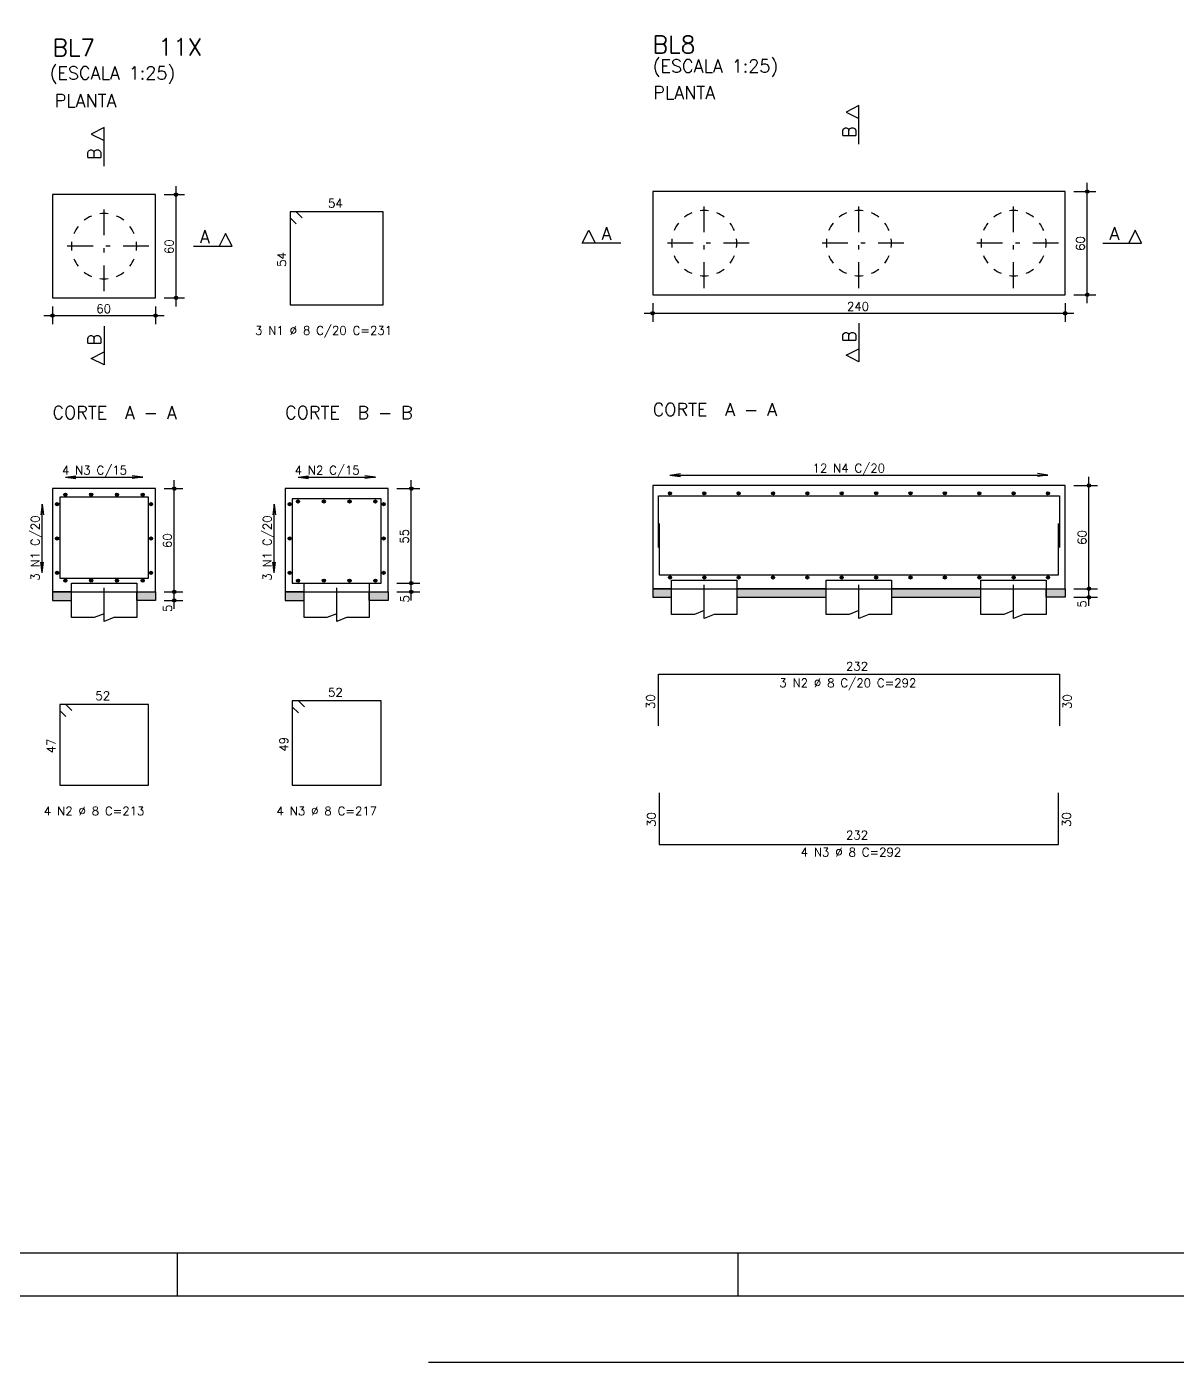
# Model space of a CAD drawing. Extents: x -37 to 86, y -2 to 60.
# Drawn here: x -8.6 to 18.18, y -2.05 to 29.02 of the extents above; entities that cross this region are included whole.
import ezdxf

# ---------------------------------------------------------------- set-up
doc = ezdxf.new("R2010")
doc.units = 0
doc.header["$MEASUREMENT"] = 0
doc.linetypes.add('ESTILO_TQS_0003', pattern=[1.25, 0.6, -0.3, 0.05, -0.3])
doc.linetypes.add('HIDDEN', pattern=[0.375, 0.25, -0.125])
doc.layers.get('Defpoints').update_dxf_attribs({"linetype": 'CONTINUOUS'})
for name, color, linetype in [('ARQ_FOLHA', 7, 'CONTINUOUS'), ('PENA_01', 1, 'CONTINUOUS'), ('PENA_02', 2, 'CONTINUOUS'), ('PENA_03', 3, 'CONTINUOUS'), ('PENA_05', 5, 'CONTINUOUS'), ('PENA_06', 6, 'CONTINUOUS'), ('PENA_11', 252, 'CONTINUOUS'), ('PENA_12', 9, 'CONTINUOUS')]:
    doc.layers.add(name, color=color, linetype=linetype)
doc.styles.get("Standard").update_dxf_attribs({"font": 'ROMANS.SHX'})

msp = doc.modelspace()

# ---------------------------------------------------------------- linework, layer by layer
at = {"layer": 'ARQ_FOLHA', "color": 1}
for p, q in [((-5.1, 0.5), (-5.1, -0.5)), ((7.95, 0.5), (7.95, -0.5))]:
    msp.add_line(p, q, dxfattribs=at)
for points in [[(-34.8, -0.5), (84.1, -0.5), (84.1, 58.9), (-34.8, 58.9)], [(-32.3, 0.5), (83.1, 0.5), (83.1, 57.9), (-32.3, 57.9)]]:
    msp.add_lwpolyline(points, close=True, dxfattribs=at)
at = {"layer": 'Defpoints', "color": 8, "linetype": 'HIDDEN', "ltscale": 100}
msp.add_lwpolyline([(-36.75, 60.45), (-36.75, -2.05), (86.05, -2.05), (86.05, 60.45)], close=True, dxfattribs=at)
at = {"layer": 'PENA_01', "linetype": 'Continuous'}
for p, q in [((-5.125, 22.517), (-5.125, 25.317)), ((15.77, 25.189), (16.284, 25.189)), ((16.084, 22.589), (16.084, 25.389)), ((-5.401, 25.117), (-4.925, 25.117)), ((-5.401, 22.717), (-4.925, 22.717)), ((15.77, 22.789), (16.284, 22.789)), ((-8.001, 22.517), (-8.001, 22.103)), ((-5.601, 22.517), (-5.601, 22.103)), ((5.97, 22.589), (5.97, 22.157)), ((15.57, 22.589), (15.57, 22.157)), ((-8.201, 22.303), (-5.401, 22.303)), ((5.77, 22.357), (15.77, 22.357)), ((-7.701, 18.545), (-5.901, 18.545)), ((-5.167, 15.677), (-5.167, 18.477)), ((-2.286, 18.545), (-0.486, 18.545)), ((0.351, 15.877), (0.351, 18.477)), ((6.37, 18.593), (15.17, 18.593)), ((15.77, 18.349), (16.323, 18.349)), ((16.123, 15.749), (16.123, 18.549)), ((-5.401, 18.277), (-4.967, 18.277)), ((0.014, 18.277), (0.551, 18.277)), ((-8.242, 16.317), (-8.242, 17.917)), ((-2.842, 16.317), (-2.842, 17.917)), ((0.351, 15.677), (0.351, 16.277)), ((-5.401, 15.877), (-4.967, 15.877)), ((-5.401, 15.877), (-4.967, 15.877)), ((-5.167, 15.477), (-5.167, 16.077)), ((0.014, 16.077), (0.551, 16.077)), ((0.014, 16.077), (0.551, 16.077)), ((0.014, 15.877), (0.551, 15.877)), ((15.77, 15.949), (16.323, 15.949)), ((15.77, 15.949), (16.323, 15.949)), ((16.123, 15.549), (16.123, 16.149)), ((-5.401, 15.677), (-4.967, 15.677)), ((15.77, 15.749), (16.323, 15.749))]:
    msp.add_line(p, q, dxfattribs=at)
at = {"layer": 'PENA_02', "linetype": 'Continuous'}
for p, q in [((-7.701, 18.545), (-7.454, 18.578)), ((-7.701, 18.545), (-7.454, 18.512)), ((-5.901, 18.545), (-6.149, 18.578)), ((-5.901, 18.545), (-6.149, 18.512)), ((-2.286, 18.545), (-2.039, 18.578)), ((-2.286, 18.545), (-2.039, 18.512)), ((-0.486, 18.545), (-0.734, 18.578)), ((-0.486, 18.545), (-0.734, 18.512)), ((6.37, 18.593), (6.618, 18.626)), ((6.37, 18.593), (6.618, 18.561)), ((15.17, 18.593), (14.923, 18.626)), ((15.17, 18.593), (14.923, 18.561)), ((-8.242, 17.917), (-8.274, 17.669)), ((-8.242, 17.917), (-8.209, 17.669)), ((-2.842, 17.917), (-2.875, 17.669)), ((-2.842, 17.917), (-2.81, 17.669)), ((-8.242, 16.317), (-8.274, 16.564)), ((-8.242, 16.317), (-8.209, 16.564)), ((-2.842, 16.317), (-2.875, 16.564)), ((-2.842, 16.317), (-2.81, 16.564))]:
    msp.add_line(p, q, dxfattribs=at)
for points in [[(-8.001, 15.677), (-7.561, 15.677), (-7.561, 15.877), (-8.001, 15.877), (-8.001, 15.677)], [(-5.601, 15.677), (-6.041, 15.677), (-6.041, 15.877), (-5.601, 15.877), (-5.601, 15.677)], [(-2.586, 15.677), (-2.146, 15.677), (-2.146, 15.877), (-2.586, 15.877), (-2.586, 15.677)], [(-0.186, 15.677), (-0.626, 15.677), (-0.626, 15.877), (-0.186, 15.877), (-0.186, 15.677)], [(5.97, 15.749), (6.41, 15.749), (6.41, 15.949), (5.97, 15.949), (5.97, 15.749)], [(7.93, 15.749), (10.01, 15.749), (10.01, 15.949), (7.93, 15.949), (7.93, 15.749)], [(11.53, 15.749), (13.61, 15.749), (13.61, 15.949), (11.53, 15.949), (11.53, 15.749)], [(15.57, 15.749), (15.13, 15.749), (15.13, 15.949), (15.57, 15.949), (15.57, 15.749)]]:
    msp.add_lwpolyline(points, dxfattribs=at)
for centre, radius in [((16.084, 25.189), 0.04), ((16.084, 25.189), 0.02), ((-5.125, 25.117), 0.04), ((-5.125, 25.117), 0.02), ((-5.125, 22.717), 0.04), ((-5.125, 22.717), 0.02), ((16.084, 22.789), 0.04), ((16.084, 22.789), 0.02), ((5.97, 22.357), 0.04), ((5.97, 22.357), 0.02), ((15.57, 22.357), 0.04), ((15.57, 22.357), 0.02), ((-8.001, 22.303), 0.04), ((-8.001, 22.303), 0.02), ((-5.601, 22.303), 0.04), ((-5.601, 22.303), 0.02), ((16.123, 18.349), 0.04), ((16.123, 18.349), 0.02), ((-5.167, 18.277), 0.04), ((-5.167, 18.277), 0.02), ((0.351, 18.277), 0.04), ((0.351, 18.277), 0.02), ((-5.167, 15.877), 0.04), ((-5.167, 15.877), 0.04), ((-5.167, 15.877), 0.02), ((-5.167, 15.877), 0.02), ((0.351, 16.077), 0.04), ((0.351, 16.077), 0.04), ((0.351, 15.877), 0.04), ((0.351, 16.077), 0.02), ((0.351, 16.077), 0.02), ((0.351, 15.877), 0.02), ((16.123, 15.949), 0.04), ((16.123, 15.949), 0.04), ((16.123, 15.949), 0.02), ((16.123, 15.949), 0.02), ((-5.167, 15.677), 0.04), ((-5.167, 15.677), 0.02), ((16.123, 15.749), 0.04), ((16.123, 15.749), 0.02)]:
    msp.add_circle(centre, radius, dxfattribs=at)
at = {"layer": 'PENA_03', "linetype": 'Continuous'}
for p, q in [((10.77, 27.189), (10.47, 27.039)), ((10.47, 27.039), (10.77, 26.889)), ((10.77, 26.289), (10.77, 27.189)), ((-6.801, 26.677), (-7.101, 26.527)), ((-7.101, 26.527), (-6.801, 26.377)), ((-6.801, 25.777), (-6.801, 26.677)), ((15.57, 25.189), (15.57, 25.189)), ((-5.601, 25.117), (-5.601, 25.117)), ((4.33, 23.989), (4.48, 24.289)), ((4.48, 24.289), (4.63, 23.989)), ((17.2, 24.289), (17.05, 23.989)), ((17.35, 23.989), (17.2, 24.289)), ((-3.971, 24.217), (-4.121, 23.917)), ((-3.821, 23.917), (-3.971, 24.217)), ((5.23, 23.989), (4.33, 23.989)), ((16.45, 23.989), (17.35, 23.989)), ((-4.721, 23.917), (-3.821, 23.917)), ((-8.001, 22.717), (-8.001, 22.717)), ((-5.601, 22.717), (-5.601, 22.717)), ((-5.601, 22.717), (-5.601, 22.717)), ((5.97, 22.789), (5.97, 22.789)), ((15.57, 22.789), (15.57, 22.789)), ((15.57, 22.789), (15.57, 22.789)), ((10.77, 22.129), (10.77, 21.229)), ((-6.801, 22.057), (-6.801, 21.157)), ((-7.101, 21.307), (-6.801, 21.457)), ((10.47, 21.379), (10.77, 21.529)), ((-6.801, 21.157), (-7.101, 21.307)), ((10.77, 21.229), (10.47, 21.379)), ((15.57, 18.349), (15.57, 18.349)), ((-7.701, 18.137), (-7.701, 18.137)), ((-5.901, 18.137), (-5.901, 18.137)), ((-5.601, 18.277), (-5.601, 18.277)), ((-0.186, 18.277), (-0.186, 18.277)), ((6.37, 18.169), (6.37, 18.169)), ((15.17, 18.169), (15.17, 18.169)), ((-7.893, 17.917), (-7.893, 17.917)), ((-2.478, 17.917), (-2.478, 17.917)), ((-2.286, 17.977), (-2.286, 17.977)), ((-0.486, 17.977), (-0.486, 17.977)), ((-7.893, 16.317), (-7.893, 16.317)), ((-2.478, 16.317), (-2.478, 16.317)), ((-5.601, 15.877), (-5.601, 15.877)), ((-5.601, 15.877), (-5.601, 15.877)), ((-0.186, 16.077), (-0.186, 16.077)), ((-0.186, 16.077), (-0.186, 16.077)), ((-0.186, 15.877), (-0.186, 15.877)), ((15.57, 15.949), (15.57, 15.949)), ((15.57, 15.949), (15.57, 15.949)), ((-5.601, 15.677), (-5.601, 15.677)), ((15.57, 15.749), (15.57, 15.749))]:
    msp.add_line(p, q, dxfattribs=at)
for points in [[(5.97, 22.789), (15.57, 22.789), (15.57, 25.189), (5.97, 25.189), (5.97, 22.789)], [(-8.001, 22.717), (-5.601, 22.717), (-5.601, 25.117), (-8.001, 25.117), (-8.001, 22.717)], [(5.97, 15.949), (15.57, 15.949), (15.57, 18.349), (5.97, 18.349), (5.97, 15.949)], [(-8.001, 15.877), (-5.601, 15.877), (-5.601, 18.277), (-8.001, 18.277), (-8.001, 15.877)], [(-2.586, 15.877), (-0.186, 15.877), (-0.186, 18.277), (-2.586, 18.277), (-2.586, 15.877)], [(-7.561, 15.877), (-7.561, 16.077), (-6.041, 16.077), (-6.041, 15.877)], [(-6.041, 15.877), (-6.041, 15.277), (-6.573, 15.277), (-6.801, 15.187), (-6.801, 15.367), (-7.029, 15.277), (-7.561, 15.277), (-7.561, 15.877)], [(-2.146, 15.877), (-2.146, 16.077), (-0.626, 16.077), (-0.626, 15.877)], [(-0.626, 15.877), (-0.626, 15.277), (-1.158, 15.277), (-1.386, 15.187), (-1.386, 15.367), (-1.614, 15.277), (-2.146, 15.277), (-2.146, 15.877)], [(6.41, 15.949), (6.41, 16.149), (7.93, 16.149), (7.93, 15.949)], [(7.93, 15.949), (7.93, 15.349), (7.398, 15.349), (7.17, 15.259), (7.17, 15.439), (6.942, 15.349), (6.41, 15.349), (6.41, 15.949)], [(10.01, 15.949), (10.01, 16.149), (11.53, 16.149), (11.53, 15.949)], [(11.53, 15.949), (11.53, 15.349), (10.998, 15.349), (10.77, 15.259), (10.77, 15.439), (10.542, 15.349), (10.01, 15.349), (10.01, 15.949)], [(13.61, 15.949), (13.61, 16.149), (15.13, 16.149), (15.13, 15.949)], [(15.13, 15.949), (15.13, 15.349), (14.598, 15.349), (14.37, 15.259), (14.37, 15.439), (14.142, 15.349), (13.61, 15.349), (13.61, 15.949)]]:
    msp.add_lwpolyline(points, dxfattribs=at)
for centre in [(-7.701, 18.137), (-7.101, 18.137), (-6.501, 18.137), (-5.901, 18.137), (6.37, 18.169), (7.17, 18.169), (7.97, 18.169), (8.77, 18.169), (9.57, 18.169), (10.37, 18.169), (11.17, 18.169), (11.97, 18.169), (12.77, 18.169), (13.57, 18.169), (14.37, 18.169), (15.17, 18.169), (-7.893, 17.917), (-5.709, 17.917), (-2.478, 17.917), (-2.286, 17.977), (-1.686, 17.977), (-1.086, 17.977), (-0.486, 17.977), (-0.294, 17.917), (-7.893, 17.117), (-5.709, 17.117), (-2.478, 17.117), (-0.294, 17.117), (-7.893, 16.317), (-7.701, 16.137), (-7.101, 16.137), (-6.501, 16.137), (-5.901, 16.137), (-5.709, 16.317), (-2.478, 16.317), (-2.286, 16.137), (-1.686, 16.137), (-1.086, 16.137), (-0.486, 16.137), (-0.294, 16.317), (6.37, 16.209), (7.17, 16.209), (7.97, 16.209), (8.77, 16.209), (9.57, 16.209), (10.37, 16.209), (11.17, 16.209), (11.97, 16.209), (12.77, 16.209), (13.57, 16.209), (14.37, 16.209), (15.17, 16.209)]:
    msp.add_circle(centre, 0.0365, dxfattribs=at)
for centre, start, end in [((-6.801, 23.917), 112.5, 127.5), ((-6.801, 23.917), 82.5, 97.5), ((-6.801, 23.917), 52.5, 67.5), ((7.17, 23.989), 112.5, 127.5), ((7.17, 23.989), 82.5, 97.5), ((7.17, 23.989), 52.5, 67.5), ((10.77, 23.989), 112.5, 127.5), ((10.77, 23.989), 82.5, 97.5), ((10.77, 23.989), 52.5, 67.5), ((14.37, 23.989), 112.5, 127.5), ((14.37, 23.989), 82.5, 97.5), ((14.37, 23.989), 52.5, 67.5), ((-6.801, 23.917), 142.5, 157.5), ((-6.801, 23.917), 22.5, 37.5), ((7.17, 23.989), 142.5, 157.5), ((7.17, 23.989), 22.5, 37.5), ((10.77, 23.989), 142.5, 157.5), ((10.77, 23.989), 22.5, 37.5), ((14.37, 23.989), 142.5, 157.5), ((14.37, 23.989), 22.5, 37.5), ((-6.801, 23.917), 172.5, 187.5), ((-6.801, 23.917), 352.5, 7.5), ((7.17, 23.989), 172.5, 187.5), ((7.17, 23.989), 352.5, 7.5), ((10.77, 23.989), 172.5, 187.5), ((10.77, 23.989), 352.5, 7.5), ((14.37, 23.989), 172.5, 187.5), ((14.37, 23.989), 352.5, 7.5), ((-6.801, 23.917), 202.5, 217.5), ((-6.801, 23.917), 322.5, 337.5), ((7.17, 23.989), 202.5, 217.5), ((7.17, 23.989), 322.5, 337.5), ((10.77, 23.989), 202.5, 217.5), ((10.77, 23.989), 322.5, 337.5), ((14.37, 23.989), 202.5, 217.5), ((14.37, 23.989), 322.5, 337.5), ((-6.801, 23.917), 232.5, 247.5), ((-6.801, 23.917), 292.5, 307.5), ((7.17, 23.989), 232.5, 247.5), ((7.17, 23.989), 292.5, 307.5), ((10.77, 23.989), 232.5, 247.5), ((10.77, 23.989), 292.5, 307.5), ((14.37, 23.989), 232.5, 247.5), ((14.37, 23.989), 292.5, 307.5), ((-6.801, 23.917), 262.5, 277.5), ((7.17, 23.989), 262.5, 277.5), ((10.77, 23.989), 262.5, 277.5), ((14.37, 23.989), 262.5, 277.5)]:
    msp.add_arc(centre, 0.76, start, end, dxfattribs=at)
for points in [[(-7.665, 18.137), (-7.72, 18.168), (-7.736, 18.149)], [(-7.665, 18.137), (-7.736, 18.149), (-7.736, 18.124)], [(-7.665, 18.137), (-7.736, 18.124), (-7.72, 18.105)], [(-7.665, 18.137), (-7.695, 18.173), (-7.72, 18.168)], [(-7.665, 18.137), (-7.72, 18.105), (-7.695, 18.101)], [(-7.665, 18.137), (-7.674, 18.16), (-7.695, 18.173)], [(-7.665, 18.137), (-7.695, 18.101), (-7.674, 18.113)], [(-7.665, 18.137), (-7.674, 18.113), (-7.665, 18.137)], [(-7.065, 18.137), (-7.12, 18.168), (-7.136, 18.149)], [(-7.065, 18.137), (-7.136, 18.149), (-7.136, 18.124)], [(-7.065, 18.137), (-7.136, 18.124), (-7.12, 18.105)], [(-7.065, 18.137), (-7.095, 18.173), (-7.12, 18.168)], [(-7.065, 18.137), (-7.12, 18.105), (-7.095, 18.101)], [(-7.065, 18.137), (-7.074, 18.16), (-7.095, 18.173)], [(-7.065, 18.137), (-7.095, 18.101), (-7.074, 18.113)], [(-7.065, 18.137), (-7.074, 18.113), (-7.065, 18.137)], [(-6.465, 18.137), (-6.52, 18.168), (-6.536, 18.149)], [(-6.465, 18.137), (-6.536, 18.149), (-6.536, 18.124)], [(-6.465, 18.137), (-6.536, 18.124), (-6.52, 18.105)], [(-6.465, 18.137), (-6.495, 18.173), (-6.52, 18.168)], [(-6.465, 18.137), (-6.52, 18.105), (-6.495, 18.101)], [(-6.465, 18.137), (-6.474, 18.16), (-6.495, 18.173)], [(-6.465, 18.137), (-6.495, 18.101), (-6.474, 18.113)], [(-6.465, 18.137), (-6.474, 18.113), (-6.465, 18.137)], [(-5.865, 18.137), (-5.92, 18.168), (-5.936, 18.149)], [(-5.865, 18.137), (-5.936, 18.149), (-5.936, 18.124)], [(-5.865, 18.137), (-5.936, 18.124), (-5.92, 18.105)], [(-5.865, 18.137), (-5.895, 18.173), (-5.92, 18.168)], [(-5.865, 18.137), (-5.92, 18.105), (-5.895, 18.101)], [(-5.865, 18.137), (-5.874, 18.16), (-5.895, 18.173)], [(-5.865, 18.137), (-5.895, 18.101), (-5.874, 18.113)], [(-5.865, 18.137), (-5.874, 18.113), (-5.865, 18.137)], [(6.407, 18.169), (6.352, 18.201), (6.336, 18.181)], [(6.407, 18.169), (6.336, 18.181), (6.336, 18.156)], [(6.407, 18.169), (6.336, 18.156), (6.352, 18.137)], [(6.407, 18.169), (6.377, 18.205), (6.352, 18.201)], [(6.407, 18.169), (6.352, 18.137), (6.377, 18.133)], [(6.407, 18.169), (6.398, 18.192), (6.377, 18.205)], [(6.407, 18.169), (6.377, 18.133), (6.398, 18.146)], [(6.407, 18.169), (6.398, 18.146), (6.407, 18.169)], [(7.207, 18.169), (7.152, 18.201), (7.136, 18.181)], [(7.207, 18.169), (7.136, 18.181), (7.136, 18.156)], [(7.207, 18.169), (7.136, 18.156), (7.152, 18.137)], [(7.207, 18.169), (7.177, 18.205), (7.152, 18.201)], [(7.207, 18.169), (7.152, 18.137), (7.177, 18.133)], [(7.207, 18.169), (7.198, 18.192), (7.177, 18.205)], [(7.207, 18.169), (7.177, 18.133), (7.198, 18.146)], [(7.207, 18.169), (7.198, 18.146), (7.207, 18.169)], [(8.007, 18.169), (7.952, 18.201), (7.936, 18.181)], [(8.007, 18.169), (7.936, 18.181), (7.936, 18.156)], [(8.007, 18.169), (7.936, 18.156), (7.952, 18.137)], [(8.007, 18.169), (7.977, 18.205), (7.952, 18.201)], [(8.007, 18.169), (7.952, 18.137), (7.977, 18.133)], [(8.007, 18.169), (7.998, 18.192), (7.977, 18.205)], [(8.007, 18.169), (7.977, 18.133), (7.998, 18.146)], [(8.007, 18.169), (7.998, 18.146), (8.007, 18.169)], [(8.807, 18.169), (8.752, 18.201), (8.736, 18.181)], [(8.807, 18.169), (8.736, 18.181), (8.736, 18.156)], [(8.807, 18.169), (8.736, 18.156), (8.752, 18.137)], [(8.807, 18.169), (8.777, 18.205), (8.752, 18.201)], [(8.807, 18.169), (8.752, 18.137), (8.777, 18.133)], [(8.807, 18.169), (8.798, 18.192), (8.777, 18.205)], [(8.807, 18.169), (8.777, 18.133), (8.798, 18.146)], [(8.807, 18.169), (8.798, 18.146), (8.807, 18.169)], [(9.607, 18.169), (9.552, 18.201), (9.536, 18.181)], [(9.607, 18.169), (9.536, 18.181), (9.536, 18.156)], [(9.607, 18.169), (9.536, 18.156), (9.552, 18.137)], [(9.607, 18.169), (9.577, 18.205), (9.552, 18.201)], [(9.607, 18.169), (9.552, 18.137), (9.577, 18.133)], [(9.607, 18.169), (9.598, 18.192), (9.577, 18.205)], [(9.607, 18.169), (9.577, 18.133), (9.598, 18.146)], [(9.607, 18.169), (9.598, 18.146), (9.607, 18.169)], [(10.407, 18.169), (10.352, 18.201), (10.336, 18.181)], [(10.407, 18.169), (10.336, 18.181), (10.336, 18.156)], [(10.407, 18.169), (10.336, 18.156), (10.352, 18.137)], [(10.407, 18.169), (10.377, 18.205), (10.352, 18.201)], [(10.407, 18.169), (10.352, 18.137), (10.377, 18.133)], [(10.407, 18.169), (10.398, 18.192), (10.377, 18.205)], [(10.407, 18.169), (10.377, 18.133), (10.398, 18.146)], [(10.407, 18.169), (10.398, 18.146), (10.407, 18.169)], [(11.207, 18.169), (11.152, 18.201), (11.136, 18.181)], [(11.207, 18.169), (11.136, 18.181), (11.136, 18.156)], [(11.207, 18.169), (11.136, 18.156), (11.152, 18.137)], [(11.207, 18.169), (11.177, 18.205), (11.152, 18.201)], [(11.207, 18.169), (11.152, 18.137), (11.177, 18.133)], [(11.207, 18.169), (11.198, 18.192), (11.177, 18.205)], [(11.207, 18.169), (11.177, 18.133), (11.198, 18.146)], [(11.207, 18.169), (11.198, 18.146), (11.207, 18.169)], [(12.007, 18.169), (11.952, 18.201), (11.936, 18.181)], [(12.007, 18.169), (11.936, 18.181), (11.936, 18.156)], [(12.007, 18.169), (11.936, 18.156), (11.952, 18.137)], [(12.007, 18.169), (11.977, 18.205), (11.952, 18.201)], [(12.007, 18.169), (11.952, 18.137), (11.977, 18.133)], [(12.007, 18.169), (11.998, 18.192), (11.977, 18.205)], [(12.007, 18.169), (11.977, 18.133), (11.998, 18.146)], [(12.007, 18.169), (11.998, 18.146), (12.007, 18.169)], [(12.807, 18.169), (12.752, 18.201), (12.736, 18.181)], [(12.807, 18.169), (12.736, 18.181), (12.736, 18.156)], [(12.807, 18.169), (12.736, 18.156), (12.752, 18.137)], [(12.807, 18.169), (12.777, 18.205), (12.752, 18.201)], [(12.807, 18.169), (12.752, 18.137), (12.777, 18.133)], [(12.807, 18.169), (12.798, 18.192), (12.777, 18.205)], [(12.807, 18.169), (12.777, 18.133), (12.798, 18.146)], [(12.807, 18.169), (12.798, 18.146), (12.807, 18.169)], [(13.607, 18.169), (13.552, 18.201), (13.536, 18.181)], [(13.607, 18.169), (13.536, 18.181), (13.536, 18.156)], [(13.607, 18.169), (13.536, 18.156), (13.552, 18.137)], [(13.607, 18.169), (13.577, 18.205), (13.552, 18.201)], [(13.607, 18.169), (13.552, 18.137), (13.577, 18.133)], [(13.607, 18.169), (13.598, 18.192), (13.577, 18.205)], [(13.607, 18.169), (13.577, 18.133), (13.598, 18.146)], [(13.607, 18.169), (13.598, 18.146), (13.607, 18.169)], [(14.407, 18.169), (14.352, 18.201), (14.336, 18.181)], [(14.407, 18.169), (14.336, 18.181), (14.336, 18.156)], [(14.407, 18.169), (14.336, 18.156), (14.352, 18.137)], [(14.407, 18.169), (14.377, 18.205), (14.352, 18.201)], [(14.407, 18.169), (14.352, 18.137), (14.377, 18.133)], [(14.407, 18.169), (14.398, 18.192), (14.377, 18.205)], [(14.407, 18.169), (14.377, 18.133), (14.398, 18.146)], [(14.407, 18.169), (14.398, 18.146), (14.407, 18.169)], [(15.207, 18.169), (15.152, 18.201), (15.136, 18.181)], [(15.207, 18.169), (15.136, 18.181), (15.136, 18.156)], [(15.207, 18.169), (15.136, 18.156), (15.152, 18.137)], [(15.207, 18.169), (15.177, 18.205), (15.152, 18.201)], [(15.207, 18.169), (15.152, 18.137), (15.177, 18.133)], [(15.207, 18.169), (15.198, 18.192), (15.177, 18.205)], [(15.207, 18.169), (15.177, 18.133), (15.198, 18.146)], [(15.207, 18.169), (15.198, 18.146), (15.207, 18.169)], [(-7.857, 17.917), (-7.912, 17.948), (-7.928, 17.929)], [(-7.857, 17.917), (-7.928, 17.929), (-7.928, 17.904)], [(-7.857, 17.917), (-7.928, 17.904), (-7.912, 17.885)], [(-7.857, 17.917), (-7.887, 17.953), (-7.912, 17.948)], [(-7.857, 17.917), (-7.912, 17.885), (-7.887, 17.881)], [(-7.857, 17.917), (-7.866, 17.94), (-7.887, 17.953)], [(-7.857, 17.917), (-7.887, 17.881), (-7.866, 17.893)], [(-7.857, 17.917), (-7.866, 17.893), (-7.857, 17.917)], [(-5.673, 17.917), (-5.728, 17.948), (-5.744, 17.929)], [(-5.673, 17.917), (-5.744, 17.929), (-5.744, 17.904)], [(-5.673, 17.917), (-5.744, 17.904), (-5.728, 17.885)], [(-5.673, 17.917), (-5.703, 17.953), (-5.728, 17.948)], [(-5.673, 17.917), (-5.728, 17.885), (-5.703, 17.881)], [(-5.673, 17.917), (-5.682, 17.94), (-5.703, 17.953)], [(-5.673, 17.917), (-5.703, 17.881), (-5.682, 17.893)], [(-5.673, 17.917), (-5.682, 17.893), (-5.673, 17.917)], [(-2.442, 17.917), (-2.497, 17.948), (-2.513, 17.929)], [(-2.442, 17.917), (-2.513, 17.929), (-2.513, 17.904)], [(-2.442, 17.917), (-2.513, 17.904), (-2.497, 17.885)], [(-2.442, 17.917), (-2.472, 17.953), (-2.497, 17.948)], [(-2.442, 17.917), (-2.497, 17.885), (-2.472, 17.881)], [(-2.442, 17.917), (-2.451, 17.94), (-2.472, 17.953)], [(-2.442, 17.917), (-2.472, 17.881), (-2.451, 17.893)], [(-2.442, 17.917), (-2.451, 17.893), (-2.442, 17.917)], [(-2.25, 17.977), (-2.305, 18.008), (-2.321, 17.989)], [(-2.25, 17.977), (-2.321, 17.989), (-2.321, 17.964)], [(-2.25, 17.977), (-2.321, 17.964), (-2.305, 17.945)], [(-2.25, 17.977), (-2.28, 18.013), (-2.305, 18.008)], [(-2.25, 17.977), (-2.305, 17.945), (-2.28, 17.941)], [(-2.25, 17.977), (-2.259, 18), (-2.28, 18.013)], [(-2.25, 17.977), (-2.28, 17.941), (-2.259, 17.953)], [(-2.25, 17.977), (-2.259, 17.953), (-2.25, 17.977)], [(-1.65, 17.977), (-1.705, 18.008), (-1.721, 17.989)], [(-1.65, 17.977), (-1.721, 17.989), (-1.721, 17.964)], [(-1.65, 17.977), (-1.721, 17.964), (-1.705, 17.945)], [(-1.65, 17.977), (-1.68, 18.013), (-1.705, 18.008)], [(-1.65, 17.977), (-1.705, 17.945), (-1.68, 17.941)], [(-1.65, 17.977), (-1.659, 18), (-1.68, 18.013)], [(-1.65, 17.977), (-1.68, 17.941), (-1.659, 17.953)], [(-1.65, 17.977), (-1.659, 17.953), (-1.65, 17.977)], [(-1.05, 17.977), (-1.105, 18.008), (-1.121, 17.989)], [(-1.05, 17.977), (-1.121, 17.989), (-1.121, 17.964)], [(-1.05, 17.977), (-1.121, 17.964), (-1.105, 17.945)], [(-1.05, 17.977), (-1.08, 18.013), (-1.105, 18.008)], [(-1.05, 17.977), (-1.105, 17.945), (-1.08, 17.941)], [(-1.05, 17.977), (-1.059, 18), (-1.08, 18.013)], [(-1.05, 17.977), (-1.08, 17.941), (-1.059, 17.953)], [(-1.05, 17.977), (-1.059, 17.953), (-1.05, 17.977)], [(-0.45, 17.977), (-0.505, 18.008), (-0.521, 17.989)], [(-0.45, 17.977), (-0.521, 17.989), (-0.521, 17.964)], [(-0.45, 17.977), (-0.521, 17.964), (-0.505, 17.945)], [(-0.45, 17.977), (-0.48, 18.013), (-0.505, 18.008)], [(-0.45, 17.977), (-0.505, 17.945), (-0.48, 17.941)], [(-0.45, 17.977), (-0.459, 18), (-0.48, 18.013)], [(-0.45, 17.977), (-0.48, 17.941), (-0.459, 17.953)], [(-0.45, 17.977), (-0.459, 17.953), (-0.45, 17.977)], [(-0.258, 17.917), (-0.313, 17.948), (-0.329, 17.929)], [(-0.258, 17.917), (-0.329, 17.929), (-0.329, 17.904)], [(-0.258, 17.917), (-0.329, 17.904), (-0.313, 17.885)], [(-0.258, 17.917), (-0.288, 17.953), (-0.313, 17.948)], [(-0.258, 17.917), (-0.313, 17.885), (-0.288, 17.881)], [(-0.258, 17.917), (-0.267, 17.94), (-0.288, 17.953)], [(-0.258, 17.917), (-0.288, 17.881), (-0.267, 17.893)], [(-0.258, 17.917), (-0.267, 17.893), (-0.258, 17.917)], [(-7.857, 17.117), (-7.912, 17.148), (-7.928, 17.129)], [(-7.857, 17.117), (-7.928, 17.129), (-7.928, 17.104)], [(-7.857, 17.117), (-7.928, 17.104), (-7.912, 17.085)], [(-7.857, 17.117), (-7.887, 17.153), (-7.912, 17.148)], [(-7.857, 17.117), (-7.912, 17.085), (-7.887, 17.081)], [(-7.857, 17.117), (-7.866, 17.14), (-7.887, 17.153)], [(-7.857, 17.117), (-7.887, 17.081), (-7.866, 17.093)], [(-7.857, 17.117), (-7.866, 17.093), (-7.857, 17.117)], [(-5.673, 17.117), (-5.728, 17.148), (-5.744, 17.129)], [(-5.673, 17.117), (-5.744, 17.129), (-5.744, 17.104)], [(-5.673, 17.117), (-5.744, 17.104), (-5.728, 17.085)], [(-5.673, 17.117), (-5.703, 17.153), (-5.728, 17.148)], [(-5.673, 17.117), (-5.728, 17.085), (-5.703, 17.081)], [(-5.673, 17.117), (-5.682, 17.14), (-5.703, 17.153)], [(-5.673, 17.117), (-5.703, 17.081), (-5.682, 17.093)], [(-5.673, 17.117), (-5.682, 17.093), (-5.673, 17.117)], [(-2.442, 17.117), (-2.497, 17.148), (-2.513, 17.129)], [(-2.442, 17.117), (-2.513, 17.129), (-2.513, 17.104)], [(-2.442, 17.117), (-2.513, 17.104), (-2.497, 17.085)], [(-2.442, 17.117), (-2.472, 17.153), (-2.497, 17.148)], [(-2.442, 17.117), (-2.497, 17.085), (-2.472, 17.081)], [(-2.442, 17.117), (-2.451, 17.14), (-2.472, 17.153)], [(-2.442, 17.117), (-2.472, 17.081), (-2.451, 17.093)], [(-2.442, 17.117), (-2.451, 17.093), (-2.442, 17.117)], [(-0.258, 17.117), (-0.313, 17.148), (-0.329, 17.129)], [(-0.258, 17.117), (-0.329, 17.129), (-0.329, 17.104)], [(-0.258, 17.117), (-0.329, 17.104), (-0.313, 17.085)], [(-0.258, 17.117), (-0.288, 17.153), (-0.313, 17.148)], [(-0.258, 17.117), (-0.313, 17.085), (-0.288, 17.081)], [(-0.258, 17.117), (-0.267, 17.14), (-0.288, 17.153)], [(-0.258, 17.117), (-0.288, 17.081), (-0.267, 17.093)], [(-0.258, 17.117), (-0.267, 17.093), (-0.258, 17.117)], [(-7.857, 16.317), (-7.912, 16.348), (-7.928, 16.329)], [(-7.857, 16.317), (-7.928, 16.329), (-7.928, 16.304)], [(-7.857, 16.317), (-7.928, 16.304), (-7.912, 16.285)], [(-7.857, 16.317), (-7.887, 16.353), (-7.912, 16.348)], [(-7.857, 16.317), (-7.912, 16.285), (-7.887, 16.281)], [(-7.857, 16.317), (-7.866, 16.34), (-7.887, 16.353)], [(-7.857, 16.317), (-7.887, 16.281), (-7.866, 16.293)], [(-7.857, 16.317), (-7.866, 16.293), (-7.857, 16.317)], [(-7.665, 16.137), (-7.72, 16.168), (-7.736, 16.149)], [(-7.665, 16.137), (-7.695, 16.173), (-7.72, 16.168)], [(-7.665, 16.137), (-7.674, 16.16), (-7.695, 16.173)], [(-7.065, 16.137), (-7.12, 16.168), (-7.136, 16.149)], [(-7.065, 16.137), (-7.095, 16.173), (-7.12, 16.168)], [(-7.065, 16.137), (-7.074, 16.16), (-7.095, 16.173)], [(-6.465, 16.137), (-6.52, 16.168), (-6.536, 16.149)], [(-6.465, 16.137), (-6.495, 16.173), (-6.52, 16.168)], [(-6.465, 16.137), (-6.474, 16.16), (-6.495, 16.173)], [(-5.865, 16.137), (-5.92, 16.168), (-5.936, 16.149)], [(-5.865, 16.137), (-5.895, 16.173), (-5.92, 16.168)], [(-5.865, 16.137), (-5.874, 16.16), (-5.895, 16.173)], [(-5.673, 16.317), (-5.728, 16.348), (-5.744, 16.329)], [(-5.673, 16.317), (-5.744, 16.329), (-5.744, 16.304)], [(-5.673, 16.317), (-5.744, 16.304), (-5.728, 16.285)], [(-5.673, 16.317), (-5.703, 16.353), (-5.728, 16.348)], [(-5.673, 16.317), (-5.728, 16.285), (-5.703, 16.281)], [(-5.673, 16.317), (-5.682, 16.34), (-5.703, 16.353)], [(-5.673, 16.317), (-5.703, 16.281), (-5.682, 16.293)], [(-5.673, 16.317), (-5.682, 16.293), (-5.673, 16.317)], [(-2.442, 16.317), (-2.497, 16.348), (-2.513, 16.329)], [(-2.442, 16.317), (-2.513, 16.329), (-2.513, 16.304)], [(-2.442, 16.317), (-2.513, 16.304), (-2.497, 16.285)], [(-2.442, 16.317), (-2.472, 16.353), (-2.497, 16.348)], [(-2.442, 16.317), (-2.497, 16.285), (-2.472, 16.281)], [(-2.442, 16.317), (-2.451, 16.34), (-2.472, 16.353)], [(-2.442, 16.317), (-2.472, 16.281), (-2.451, 16.293)], [(-2.442, 16.317), (-2.451, 16.293), (-2.442, 16.317)], [(-2.25, 16.137), (-2.305, 16.168), (-2.321, 16.149)], [(-2.25, 16.137), (-2.28, 16.173), (-2.305, 16.168)], [(-2.25, 16.137), (-2.259, 16.16), (-2.28, 16.173)], [(-1.65, 16.137), (-1.705, 16.168), (-1.721, 16.149)], [(-1.65, 16.137), (-1.68, 16.173), (-1.705, 16.168)], [(-1.65, 16.137), (-1.659, 16.16), (-1.68, 16.173)], [(-1.05, 16.137), (-1.105, 16.168), (-1.121, 16.149)], [(-1.05, 16.137), (-1.08, 16.173), (-1.105, 16.168)], [(-1.05, 16.137), (-1.059, 16.16), (-1.08, 16.173)], [(-0.45, 16.137), (-0.505, 16.168), (-0.521, 16.149)], [(-0.45, 16.137), (-0.48, 16.173), (-0.505, 16.168)], [(-0.45, 16.137), (-0.459, 16.16), (-0.48, 16.173)], [(-0.258, 16.317), (-0.313, 16.348), (-0.329, 16.329)], [(-0.258, 16.317), (-0.329, 16.329), (-0.329, 16.304)], [(-0.258, 16.317), (-0.329, 16.304), (-0.313, 16.285)], [(-0.258, 16.317), (-0.288, 16.353), (-0.313, 16.348)], [(-0.258, 16.317), (-0.313, 16.285), (-0.288, 16.281)], [(-0.258, 16.317), (-0.267, 16.34), (-0.288, 16.353)], [(-0.258, 16.317), (-0.288, 16.281), (-0.267, 16.293)], [(-0.258, 16.317), (-0.267, 16.293), (-0.258, 16.317)], [(6.407, 16.209), (6.352, 16.241), (6.336, 16.221)], [(6.407, 16.209), (6.336, 16.221), (6.336, 16.196)], [(6.407, 16.209), (6.336, 16.196), (6.352, 16.177)], [(6.407, 16.209), (6.377, 16.245), (6.352, 16.241)], [(6.407, 16.209), (6.352, 16.177), (6.377, 16.173)], [(6.407, 16.209), (6.398, 16.232), (6.377, 16.245)], [(6.407, 16.209), (6.377, 16.173), (6.398, 16.186)], [(6.407, 16.209), (6.398, 16.186), (6.407, 16.209)], [(7.207, 16.209), (7.152, 16.241), (7.136, 16.221)], [(7.207, 16.209), (7.136, 16.221), (7.136, 16.196)], [(7.207, 16.209), (7.136, 16.196), (7.152, 16.177)], [(7.207, 16.209), (7.177, 16.245), (7.152, 16.241)], [(7.207, 16.209), (7.152, 16.177), (7.177, 16.173)], [(7.207, 16.209), (7.198, 16.232), (7.177, 16.245)], [(7.207, 16.209), (7.177, 16.173), (7.198, 16.186)], [(7.207, 16.209), (7.198, 16.186), (7.207, 16.209)], [(8.007, 16.209), (7.952, 16.241), (7.936, 16.221)], [(8.007, 16.209), (7.936, 16.221), (7.936, 16.196)], [(8.007, 16.209), (7.936, 16.196), (7.952, 16.177)], [(8.007, 16.209), (7.977, 16.245), (7.952, 16.241)], [(8.007, 16.209), (7.952, 16.177), (7.977, 16.173)], [(8.007, 16.209), (7.998, 16.232), (7.977, 16.245)], [(8.007, 16.209), (7.977, 16.173), (7.998, 16.186)], [(8.007, 16.209), (7.998, 16.186), (8.007, 16.209)], [(8.807, 16.209), (8.752, 16.241), (8.736, 16.221)], [(8.807, 16.209), (8.736, 16.221), (8.736, 16.196)], [(8.807, 16.209), (8.736, 16.196), (8.752, 16.177)], [(8.807, 16.209), (8.777, 16.245), (8.752, 16.241)], [(8.807, 16.209), (8.752, 16.177), (8.777, 16.173)], [(8.807, 16.209), (8.798, 16.232), (8.777, 16.245)], [(8.807, 16.209), (8.777, 16.173), (8.798, 16.186)], [(8.807, 16.209), (8.798, 16.186), (8.807, 16.209)], [(9.607, 16.209), (9.552, 16.241), (9.536, 16.221)], [(9.607, 16.209), (9.536, 16.221), (9.536, 16.196)], [(9.607, 16.209), (9.536, 16.196), (9.552, 16.177)], [(9.607, 16.209), (9.577, 16.245), (9.552, 16.241)], [(9.607, 16.209), (9.552, 16.177), (9.577, 16.173)], [(9.607, 16.209), (9.598, 16.232), (9.577, 16.245)], [(9.607, 16.209), (9.577, 16.173), (9.598, 16.186)], [(9.607, 16.209), (9.598, 16.186), (9.607, 16.209)], [(10.407, 16.209), (10.352, 16.241), (10.336, 16.221)], [(10.407, 16.209), (10.336, 16.221), (10.336, 16.196)], [(10.407, 16.209), (10.336, 16.196), (10.352, 16.177)], [(10.407, 16.209), (10.377, 16.245), (10.352, 16.241)], [(10.407, 16.209), (10.352, 16.177), (10.377, 16.173)], [(10.407, 16.209), (10.398, 16.232), (10.377, 16.245)], [(10.407, 16.209), (10.377, 16.173), (10.398, 16.186)], [(10.407, 16.209), (10.398, 16.186), (10.407, 16.209)], [(11.207, 16.209), (11.152, 16.241), (11.136, 16.221)], [(11.207, 16.209), (11.136, 16.221), (11.136, 16.196)], [(11.207, 16.209), (11.136, 16.196), (11.152, 16.177)], [(11.207, 16.209), (11.177, 16.245), (11.152, 16.241)], [(11.207, 16.209), (11.152, 16.177), (11.177, 16.173)], [(11.207, 16.209), (11.198, 16.232), (11.177, 16.245)], [(11.207, 16.209), (11.177, 16.173), (11.198, 16.186)], [(11.207, 16.209), (11.198, 16.186), (11.207, 16.209)], [(12.007, 16.209), (11.952, 16.241), (11.936, 16.221)], [(12.007, 16.209), (11.936, 16.221), (11.936, 16.196)], [(12.007, 16.209), (11.936, 16.196), (11.952, 16.177)], [(12.007, 16.209), (11.977, 16.245), (11.952, 16.241)], [(12.007, 16.209), (11.952, 16.177), (11.977, 16.173)], [(12.007, 16.209), (11.998, 16.232), (11.977, 16.245)], [(12.007, 16.209), (11.977, 16.173), (11.998, 16.186)], [(12.007, 16.209), (11.998, 16.186), (12.007, 16.209)], [(12.807, 16.209), (12.752, 16.241), (12.736, 16.221)], [(12.807, 16.209), (12.736, 16.221), (12.736, 16.196)], [(12.807, 16.209), (12.736, 16.196), (12.752, 16.177)], [(12.807, 16.209), (12.777, 16.245), (12.752, 16.241)], [(12.807, 16.209), (12.752, 16.177), (12.777, 16.173)], [(12.807, 16.209), (12.798, 16.232), (12.777, 16.245)], [(12.807, 16.209), (12.777, 16.173), (12.798, 16.186)], [(12.807, 16.209), (12.798, 16.186), (12.807, 16.209)], [(13.607, 16.209), (13.552, 16.241), (13.536, 16.221)], [(13.607, 16.209), (13.536, 16.221), (13.536, 16.196)], [(13.607, 16.209), (13.536, 16.196), (13.552, 16.177)], [(13.607, 16.209), (13.577, 16.245), (13.552, 16.241)], [(13.607, 16.209), (13.552, 16.177), (13.577, 16.173)], [(13.607, 16.209), (13.598, 16.232), (13.577, 16.245)], [(13.607, 16.209), (13.577, 16.173), (13.598, 16.186)], [(13.607, 16.209), (13.598, 16.186), (13.607, 16.209)], [(14.407, 16.209), (14.352, 16.241), (14.336, 16.221)], [(14.407, 16.209), (14.336, 16.221), (14.336, 16.196)], [(14.407, 16.209), (14.336, 16.196), (14.352, 16.177)], [(14.407, 16.209), (14.377, 16.245), (14.352, 16.241)], [(14.407, 16.209), (14.352, 16.177), (14.377, 16.173)], [(14.407, 16.209), (14.398, 16.232), (14.377, 16.245)], [(14.407, 16.209), (14.377, 16.173), (14.398, 16.186)], [(14.407, 16.209), (14.398, 16.186), (14.407, 16.209)], [(15.207, 16.209), (15.152, 16.241), (15.136, 16.221)], [(15.207, 16.209), (15.136, 16.221), (15.136, 16.196)], [(15.207, 16.209), (15.136, 16.196), (15.152, 16.177)], [(15.207, 16.209), (15.177, 16.245), (15.152, 16.241)], [(15.207, 16.209), (15.152, 16.177), (15.177, 16.173)], [(15.207, 16.209), (15.198, 16.232), (15.177, 16.245)], [(15.207, 16.209), (15.177, 16.173), (15.198, 16.186)], [(15.207, 16.209), (15.198, 16.186), (15.207, 16.209)], [(-7.665, 16.137), (-7.736, 16.149), (-7.736, 16.124)], [(-7.665, 16.137), (-7.736, 16.124), (-7.72, 16.105)], [(-7.665, 16.137), (-7.72, 16.105), (-7.695, 16.101)], [(-7.665, 16.137), (-7.695, 16.101), (-7.674, 16.113)], [(-7.665, 16.137), (-7.674, 16.113), (-7.665, 16.137)], [(-7.065, 16.137), (-7.136, 16.149), (-7.136, 16.124)], [(-7.065, 16.137), (-7.136, 16.124), (-7.12, 16.105)], [(-7.065, 16.137), (-7.12, 16.105), (-7.095, 16.101)], [(-7.065, 16.137), (-7.095, 16.101), (-7.074, 16.113)], [(-7.065, 16.137), (-7.074, 16.113), (-7.065, 16.137)], [(-6.465, 16.137), (-6.536, 16.149), (-6.536, 16.124)], [(-6.465, 16.137), (-6.536, 16.124), (-6.52, 16.105)], [(-6.465, 16.137), (-6.52, 16.105), (-6.495, 16.101)], [(-6.465, 16.137), (-6.495, 16.101), (-6.474, 16.113)], [(-6.465, 16.137), (-6.474, 16.113), (-6.465, 16.137)], [(-5.865, 16.137), (-5.936, 16.149), (-5.936, 16.124)], [(-5.865, 16.137), (-5.936, 16.124), (-5.92, 16.105)], [(-5.865, 16.137), (-5.92, 16.105), (-5.895, 16.101)], [(-5.865, 16.137), (-5.895, 16.101), (-5.874, 16.113)], [(-5.865, 16.137), (-5.874, 16.113), (-5.865, 16.137)], [(-2.25, 16.137), (-2.321, 16.149), (-2.321, 16.124)], [(-2.25, 16.137), (-2.321, 16.124), (-2.305, 16.105)], [(-2.25, 16.137), (-2.305, 16.105), (-2.28, 16.101)], [(-2.25, 16.137), (-2.28, 16.101), (-2.259, 16.113)], [(-2.25, 16.137), (-2.259, 16.113), (-2.25, 16.137)], [(-1.65, 16.137), (-1.721, 16.149), (-1.721, 16.124)], [(-1.65, 16.137), (-1.721, 16.124), (-1.705, 16.105)], [(-1.65, 16.137), (-1.705, 16.105), (-1.68, 16.101)], [(-1.65, 16.137), (-1.68, 16.101), (-1.659, 16.113)], [(-1.65, 16.137), (-1.659, 16.113), (-1.65, 16.137)], [(-1.05, 16.137), (-1.121, 16.149), (-1.121, 16.124)], [(-1.05, 16.137), (-1.121, 16.124), (-1.105, 16.105)], [(-1.05, 16.137), (-1.105, 16.105), (-1.08, 16.101)], [(-1.05, 16.137), (-1.08, 16.101), (-1.059, 16.113)], [(-1.05, 16.137), (-1.059, 16.113), (-1.05, 16.137)], [(-0.45, 16.137), (-0.521, 16.149), (-0.521, 16.124)], [(-0.45, 16.137), (-0.521, 16.124), (-0.505, 16.105)], [(-0.45, 16.137), (-0.505, 16.105), (-0.48, 16.101)], [(-0.45, 16.137), (-0.48, 16.101), (-0.459, 16.113)], [(-0.45, 16.137), (-0.459, 16.113), (-0.45, 16.137)]]:
    msp.add_solid(points, dxfattribs=at)
at = {"layer": 'PENA_05', "linetype": 'Continuous'}
for p, q in [((-2.326, 24.717), (-2.466, 24.717)), ((-2.466, 24.717), (-2.466, 22.557)), ((-0.306, 24.717), (-2.466, 24.717)), ((-2.466, 24.717), (-2.466, 24.577)), ((-2.466, 24.577), (-2.326, 24.437)), ((-2.186, 24.577), (-2.326, 24.717)), ((-0.306, 22.557), (-0.306, 24.717)), ((-2.466, 22.557), (-0.306, 22.557)), ((-7.833, 18.077), (-7.833, 16.197)), ((-5.769, 18.077), (-7.833, 18.077)), ((-5.769, 16.197), (-5.769, 18.077)), ((-2.418, 18.037), (-2.418, 16.077)), ((-0.354, 18.037), (-2.418, 18.037)), ((-0.354, 16.077), (-0.354, 18.037)), ((6.105, 16.909), (6.105, 18.109)), ((6.105, 18.109), (15.435, 18.109)), ((15.435, 18.109), (15.435, 16.909)), ((6.122, 17.469), (6.122, 16.269)), ((15.418, 16.269), (15.418, 17.469)), ((-7.833, 16.197), (-5.769, 16.197)), ((6.122, 16.269), (15.418, 16.269)), ((-2.418, 16.077), (-0.354, 16.077)), ((6.105, 12.759), (6.105, 13.959)), ((6.105, 13.959), (15.435, 13.959)), ((15.435, 13.959), (15.435, 12.759)), ((-7.693, 13.257), (-7.833, 13.257)), ((-7.833, 13.257), (-7.833, 11.377)), ((-5.769, 13.257), (-7.833, 13.257)), ((-7.833, 13.257), (-7.833, 13.117)), ((-7.833, 13.117), (-7.693, 12.977)), ((-7.553, 13.117), (-7.693, 13.257)), ((-5.769, 11.377), (-5.769, 13.257)), ((-2.278, 13.337), (-2.418, 13.337)), ((-2.418, 13.337), (-2.418, 11.377)), ((-0.354, 13.337), (-2.418, 13.337)), ((-2.418, 13.337), (-2.418, 13.197)), ((-2.418, 13.197), (-2.278, 13.057)), ((-2.138, 13.197), (-2.278, 13.337)), ((-0.354, 11.377), (-0.354, 13.337)), ((-7.833, 11.377), (-5.769, 11.377)), ((-2.418, 11.377), (-0.354, 11.377)), ((6.122, 11.199), (6.122, 9.999)), ((15.418, 9.999), (15.418, 11.199)), ((6.122, 9.999), (15.418, 9.999))]:
    msp.add_line(p, q, dxfattribs=at)
at = {"layer": 'PENA_11', "linetype": 'Continuous'}
for points in [[(-8.001, 15.677), (-7.561, 15.677), (-7.561, 15.877)], [(-8.001, 15.677), (-7.561, 15.877), (-8.001, 15.877)], [(-8.001, 15.677), (-8.001, 15.877), (-8.001, 15.677)], [(-5.601, 15.677), (-6.041, 15.677), (-6.041, 15.877)], [(-5.601, 15.677), (-6.041, 15.877), (-5.601, 15.877)], [(-5.601, 15.677), (-5.601, 15.877), (-5.601, 15.677)], [(-2.586, 15.677), (-2.146, 15.677), (-2.146, 15.877)], [(-2.586, 15.677), (-2.146, 15.877), (-2.586, 15.877)], [(-2.586, 15.677), (-2.586, 15.877), (-2.586, 15.677)], [(-0.186, 15.677), (-0.626, 15.677), (-0.626, 15.877)], [(-0.186, 15.677), (-0.626, 15.877), (-0.186, 15.877)], [(-0.186, 15.677), (-0.186, 15.877), (-0.186, 15.677)], [(5.97, 15.749), (6.41, 15.749), (6.41, 15.949)], [(5.97, 15.749), (6.41, 15.949), (5.97, 15.949)], [(5.97, 15.749), (5.97, 15.949), (5.97, 15.749)], [(7.93, 15.749), (10.01, 15.749), (10.01, 15.949)], [(7.93, 15.749), (10.01, 15.949), (7.93, 15.949)], [(7.93, 15.749), (7.93, 15.949), (7.93, 15.749)], [(11.53, 15.749), (13.61, 15.749), (13.61, 15.949)], [(11.53, 15.749), (13.61, 15.949), (11.53, 15.949)], [(11.53, 15.749), (11.53, 15.949), (11.53, 15.749)], [(15.57, 15.749), (15.13, 15.749), (15.13, 15.949)], [(15.57, 15.749), (15.13, 15.949), (15.57, 15.949)], [(15.57, 15.749), (15.57, 15.949), (15.57, 15.749)]]:
    msp.add_solid(points, dxfattribs=at)
at = {"layer": 'PENA_12', "linetype": 'ESTILO_TQS_0003'}
for p, q in [((-6.801, 22.872), (-6.801, 24.961)), ((7.17, 22.944), (7.17, 25.034)), ((10.77, 22.944), (10.77, 25.034)), ((14.37, 22.944), (14.37, 25.034)), ((8.215, 23.989), (6.126, 23.989)), ((11.815, 23.989), (9.726, 23.989)), ((15.415, 23.989), (13.326, 23.989)), ((-5.757, 23.917), (-7.846, 23.917)), ((-6.801, 15.367), (-6.801, 16.077)), ((-1.386, 15.367), (-1.386, 16.077)), ((7.17, 15.439), (7.17, 16.149)), ((10.77, 15.439), (10.77, 16.149)), ((14.37, 15.439), (14.37, 16.149))]:
    msp.add_line(p, q, dxfattribs=at)

# ---------------------------------------------------------------- texts
at = {"layer": 'PENA_02', "linetype": 'Continuous'}
msp.add_text('11X', height=0.4, dxfattribs=at).set_placement((-5.54, 28.353))
at = {"layer": 'PENA_03', "linetype": 'Continuous'}
for s, height, p in [('(ESCALA 1:25)', 0.3, (5.97, 27.959)), ('(ESCALA 1:25)', 0.3, (-8.065, 27.798)), ('PLANTA', 0.3, (-7.951, 27.154)), ('PLANTA', 0.3, (5.982, 27.34)), ('54', 0.2, (-1.586, 24.817)), ('A', 0.3, (-4.571, 23.992)), ('A', 0.3, (4.78, 24.064)), ('A', 0.3, (16.6, 24.064)), ('60', 0.2, (-6.981, 22.363)), ('240', 0.2, (10.49, 22.417)), ('3 N1 %%c 8 C/20 C=231', 0.2, (-3.286, 21.857)), ('CORTE  A - A', 0.3, (5.97, 19.969)), ('CORTE  A - A', 0.3, (-8.001, 19.897)), ('CORTE  B - B', 0.3, (-2.586, 19.897)), ('4 N3 C/15', 0.2, (-7.781, 18.605)), ('4 N2 C/15', 0.2, (-2.366, 18.605)), ('12 N4 C/20', 0.2, (9.69, 18.653)), ('232', 0.2, (10.47, 14.043)), ('3 N2 %%c 8 C/20 C=292', 0.2, (8.916, 13.657)), ('52', 0.2, (-7.001, 13.357)), ('52', 0.2, (-1.586, 13.437)), ('4 N2 %%c 8 C=213', 0.2, (-8.201, 10.677)), ('4 N3 %%c 8 C=217', 0.2, (-2.786, 10.677)), ('232', 0.2, (10.47, 10.115)), ('4 N3 %%c 8 C=292', 0.2, (9.414, 9.718))]:
    msp.add_text(s, height=height, dxfattribs=at).set_placement(p)
for s, height, p in [('B', 0.3, (10.695, 26.439)), ('B', 0.3, (-6.876, 25.927)), ('60', 0.2, (-5.185, 23.737)), ('60', 0.2, (16.024, 23.809)), ('54', 0.2, (-2.566, 23.437)), ('B', 0.3, (-6.876, 21.607)), ('B', 0.3, (10.695, 21.679)), ('3 N1 C/20', 0.2, (-8.302, 16.137)), ('3 N1 C/20', 0.2, (-2.902, 16.137)), ('60', 0.2, (-5.227, 16.897)), ('55', 0.2, (0.291, 16.997)), ('60', 0.2, (16.063, 16.969)), ('5', 0.2, (-5.221, 15.408)), ('5', 0.2, (0.302, 15.628)), ('5', 0.2, (16.062, 15.506)), ('30', 0.2, (6.021, 13.151)), ('30', 0.2, (15.719, 13.151)), ('47', 0.2, (-7.933, 12.117)), ('49', 0.2, (-2.518, 12.157)), ('30', 0.2, (6.038, 10.407)), ('30', 0.2, (15.702, 10.407))]:
    msp.add_text(s, height=height, rotation=90, dxfattribs=at).set_placement(p)
at = {"layer": 'PENA_06', "linetype": 'Continuous'}
for s, p in [('BL7', (-8.001, 28.337)), ('BL8', (5.97, 28.409))]:
    msp.add_text(s, height=0.4, dxfattribs=at).set_placement(p)

doc.saveas('drawing.dxf')
